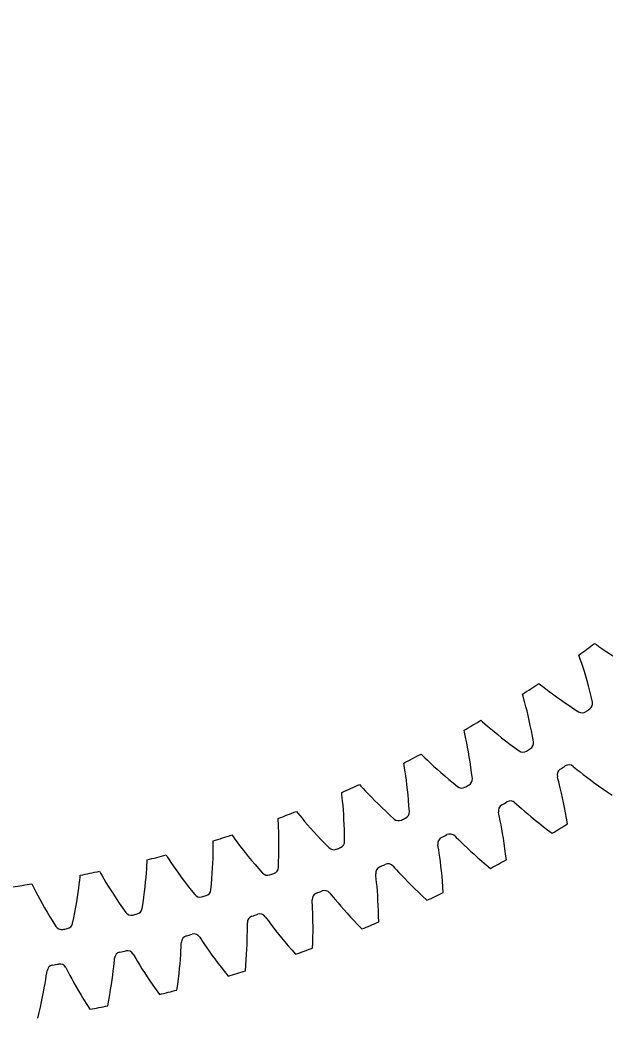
# Model space of a CAD drawing. Header units: millimetres. Extents: x -171 to 171, y -171 to 171.
# Drawn here: x -18.3 to 34.9, y -123.7 to -33.9 of the extents above; entities that cross this region are included whole.
import ezdxf

# ---------------------------------------------------------------- set-up
doc = ezdxf.new("R2010")
doc.units = ezdxf.units.MM

msp = doc.modelspace()

# ---------------------------------------------------------------- linework, layer by layer
at = {"layer": 'outer'}
msp.add_circle((0, 0), 171.326572, dxfattribs=at)
at = {"layer": 'thin_ring_external'}
for p, q in [((31.445735, -101.039228), (31.594059, -101.15738)), ((31.594059, -101.15738), (31.808759, -101.331537)), ((31.808759, -101.331537), (32.061898, -101.5335)), ((30.064934, -102.147632), (30.017795, -101.963953)), ((30.136026, -102.414788), (30.064934, -102.147632)), ((32.061898, -101.5335), (32.344867, -101.755136)), ((32.344867, -101.755136), (32.653248, -101.991954)), ((32.653248, -101.991954), (32.984326, -102.240994)), ((32.984326, -102.240994), (33.336267, -102.500109)), ((30.216767, -102.728395), (30.136026, -102.414788)), ((30.303257, -103.07727), (30.216767, -102.728395)), ((30.393205, -103.455543), (30.303257, -103.07727)), ((33.336267, -102.500109), (33.707746, -102.767644)), ((33.707746, -102.767644), (34.097768, -103.042267)), ((34.097768, -103.042267), (34.505554, -103.322875)), ((30.485021, -103.859528), (30.393205, -103.455543)), ((30.577497, -104.286671), (30.485021, -103.859528)), ((34.505554, -103.322875), (34.930486, -103.608528)), ((26.199937, -104.300187), (26.342035, -104.425759)), ((26.342035, -104.425759), (26.547562, -104.610651)), ((26.547562, -104.610651), (26.790059, -104.825276)), ((26.790059, -104.825276), (27.061342, -105.061071)), ((30.669662, -104.735087), (30.577497, -104.286671)), ((30.760712, -105.203322), (30.669662, -104.735087)), ((24.764342, -105.33664), (24.726643, -105.150794)), ((24.8217, -105.607078), (24.764342, -105.33664)), ((24.886322, -105.924399), (24.8217, -105.607078)), ((27.061342, -105.061071), (27.357228, -105.313327)), ((27.357228, -105.313327), (27.675159, -105.578947)), ((27.675159, -105.578947), (28.01341, -105.855694)), ((30.849955, -105.690217), (30.760712, -105.203322)), ((30.936788, -106.194821), (30.849955, -105.690217)), ((24.954886, -106.277235), (24.886322, -105.924399)), ((25.025402, -106.659607), (24.954886, -106.277235)), ((25.096471, -107.067753), (25.025402, -106.659607)), ((28.01341, -105.855694), (28.370744, -106.141847)), ((28.370744, -106.141847), (28.746234, -106.436027)), ((28.746234, -106.436027), (29.139161, -106.737091)), ((29.139161, -106.737091), (29.548953, -107.044069)), ((20.794476, -107.289038), (20.929977, -107.421702)), ((20.929977, -107.421702), (21.125795, -107.616847)), ((21.125795, -107.616847), (21.357017, -107.843574)), ((25.167015, -107.499061), (25.096471, -107.067753)), ((25.236164, -107.951598), (25.167015, -107.499061)), ((19.307832, -108.250837), (19.279671, -108.063309)), ((19.351306, -108.523851), (19.307832, -108.250837)), ((19.399641, -108.844058), (19.351306, -108.523851)), ((21.357017, -107.843574), (21.615906, -108.092914)), ((21.615906, -108.092914), (21.898526, -108.359948)), ((21.898526, -108.359948), (22.202479, -108.641456)), ((25.303186, -108.423872), (25.236164, -107.951598)), ((25.367452, -108.914688), (25.303186, -108.423872)), ((19.450099, -109.199934), (19.399641, -108.844058)), ((19.501, -109.585408), (19.450099, -109.199934)), ((22.202479, -108.641456), (22.526158, -108.935113)), ((22.526158, -108.935113), (22.868415, -109.239139)), ((22.868415, -109.239139), (23.228394, -109.552108)), ((25.428407, -109.423067), (25.367452, -108.914688)), ((15.243453, -109.997985), (15.372003, -110.137394)), ((15.372003, -110.137394), (15.557602, -110.342284)), ((19.551135, -109.996651), (19.501, -109.585408)), ((19.599565, -110.430998), (19.551135, -109.996651)), ((23.228394, -109.552108), (23.605436, -109.872842)), ((23.605436, -109.872842), (23.999019, -110.200344)), ((13.709638, -110.88262), (13.691089, -110.693898)), ((13.739115, -111.157498), (13.709638, -110.88262)), ((13.771038, -111.479755), (13.739115, -111.157498)), ((15.557602, -110.342284), (15.776945, -110.580521)), ((15.776945, -110.580521), (16.022765, -110.842755)), ((16.022765, -110.842755), (16.291381, -111.123872)), ((16.291381, -111.123872), (16.580564, -111.420532)), ((19.645517, -110.886476), (19.599565, -110.430998)), ((19.688337, -111.361555), (19.645517, -110.886476)), ((13.803259, -111.837743), (13.771038, -111.479755)), ((13.83441, -112.225314), (13.803259, -111.837743)), ((16.580564, -111.420532), (16.888827, -111.730333)), ((16.888827, -111.730333), (17.215113, -112.051439)), ((17.215113, -112.051439), (17.558643, -112.38238)), ((19.727457, -111.855013), (19.688337, -111.361555)), ((19.762374, -112.365842), (19.727457, -111.855013)), ((9.561351, -112.41996), (9.682615, -112.565751)), ((9.682615, -112.565751), (9.85751, -112.77985)), ((9.85751, -112.77985), (10.064402, -113.028976)), ((13.863482, -112.63858), (13.83441, -112.225314)), ((13.889671, -113.074833), (13.863482, -112.63858)), ((17.558643, -112.38238), (17.918816, -112.721947)), ((17.918816, -112.721947), (18.295163, -113.069119)), ((7.984367, -113.225123), (7.975478, -113.0357)), ((7.99977, -113.501148), (7.984367, -113.225123)), ((8.015196, -113.824614), (7.99977, -113.501148)), ((8.029096, -114.183781), (8.015196, -113.824614)), ((10.064402, -113.028976), (10.296512, -113.303419)), ((10.296512, -113.303419), (10.550424, -113.597885)), ((10.550424, -113.597885), (10.824082, -113.908924)), ((10.824082, -113.908924), (11.116123, -114.234062)), ((13.912306, -113.532063), (13.889671, -113.074833)), ((13.930812, -114.00871), (13.912306, -113.532063)), ((3.762993, -114.548643), (3.876655, -114.700436)), ((3.876655, -114.700436), (4.04039, -114.923186)), ((8.040417, -114.572436), (8.029096, -114.183781)), ((8.04835, -114.986648), (8.040417, -114.572436)), ((11.116123, -114.234062), (11.425589, -114.571409)), ((11.425589, -114.571409), (11.751772, -114.919459)), ((13.944685, -114.503521), (13.930812, -114.00871)), ((13.953473, -115.015466), (13.944685, -114.503521)), ((2.146954, -115.272235), (2.147749, -115.082605)), ((2.148243, -115.548686), (2.146954, -115.272235)), ((2.147133, -115.872518), (2.148243, -115.548686)), ((4.04039, -114.923186), (4.234292, -115.182552)), ((4.234292, -115.182552), (4.452086, -115.468488)), ((4.452086, -115.468488), (4.690631, -115.775535)), ((8.052229, -115.423669), (8.04835, -114.986648)), ((8.051488, -115.881458), (8.052229, -115.423669)), ((11.751772, -114.919459), (12.094136, -115.276974)), ((12.094136, -115.276974), (12.452266, -115.642909)), ((-2.136492, -116.378482), (-2.03073, -116.535881)), ((-2.03073, -116.535881), (-1.878582, -116.766701)), ((2.134137, -116.620652), (2.142675, -116.231926)), ((2.142675, -116.231926), (2.147133, -115.872518)), ((4.690631, -115.775535), (4.94805, -116.100142)), ((4.94805, -116.100142), (5.223108, -116.439767)), ((5.223108, -116.439767), (5.514945, -116.792475)), ((8.034222, -116.853302), (8.045632, -116.358428)), ((8.045632, -116.358428), (8.051488, -115.881458)), ((-3.817843, -117.618123), (-3.800199, -117.29477)), ((-3.800199, -117.29477), (-3.787371, -117.018614)), ((-3.787371, -117.018614), (-3.776894, -116.829273)), ((-1.878582, -116.766701), (-1.698177, -117.035629)), ((-1.698177, -117.035629), (-1.495267, -117.332313)), ((-1.495267, -117.332313), (-1.272711, -117.65114)), ((2.078353, -117.928532), (2.102468, -117.471378)), ((2.102468, -117.471378), (2.120909, -117.034728)), ((2.120909, -117.034728), (2.134137, -116.620652)), ((5.514945, -116.792475), (5.822931, -117.156726)), ((5.822931, -117.156726), (6.146594, -117.531257)), ((8.016858, -117.365028), (8.034222, -116.853302)), ((-9.803126, -118.459706), (-9.782995, -118.271146)), ((-8.121715, -117.904704), (-8.024127, -118.067297)), ((-8.024127, -118.067297), (-7.883964, -118.305585)), ((-7.883964, -118.305585), (-7.717526, -118.583373)), ((-3.903376, -118.777479), (-3.869022, -118.364618)), ((-3.869022, -118.364618), (-3.840646, -117.976835)), ((-3.840646, -117.976835), (-3.817843, -117.618123)), ((-1.272711, -117.65114), (-1.032203, -117.988467)), ((-1.032203, -117.988467), (-0.774844, -118.341694)), ((-0.774844, -118.341694), (-0.501397, -118.708843)), ((2.011487, -118.898227), (2.048151, -118.404581)), ((2.048151, -118.404581), (2.078353, -117.928532)), ((6.146594, -117.531257), (6.485571, -117.915001)), ((-14.177061, -119.123325), (-14.087902, -119.290689)), ((-14.087902, -119.290689), (-13.960089, -119.535823)), ((-9.905259, -119.413956), (-9.864169, -119.056877)), ((-9.864169, -119.056877), (-9.830038, -118.734846)), ((-9.830038, -118.734846), (-9.803126, -118.459706)), ((-7.717526, -118.583373), (-7.53003, -118.890032)), ((-7.53003, -118.890032), (-7.324044, -119.219806)), ((-7.324044, -119.219806), (-7.101073, -119.568973)), ((-3.991514, -119.667944), (-3.944088, -119.212617)), ((-3.944088, -119.212617), (-3.903376, -118.777479)), ((-0.501397, -118.708843), (-0.212412, -119.088345)), ((-0.212412, -119.088345), (0.091705, -119.478913)), ((1.968017, -119.408399), (2.011487, -118.898227)), ((-16.035341, -120.53954), (-15.976072, -120.185024)), ((-15.976072, -120.185024), (-15.925542, -119.865157)), ((-15.925542, -119.865157), (-15.884617, -119.591749)), ((-15.884617, -119.591749), (-15.854884, -119.404463)), ((-13.960089, -119.535823), (-13.808051, -119.821748)), ((-13.808051, -119.821748), (-13.636458, -120.137579)), ((-13.636458, -120.137579), (-13.447579, -120.477441)), ((-10.008788, -120.210353), (-9.953399, -119.799785)), ((-9.953399, -119.799785), (-9.905259, -119.413956)), ((-7.101073, -119.568973), (-6.862086, -119.93488)), ((-6.862086, -119.93488), (-6.607743, -120.315513)), ((-4.107807, -120.632959), (-4.045984, -120.141829)), ((-4.045984, -120.141829), (-3.991514, -119.667944)), ((0.091705, -119.478913), (0.410646, -119.879465)), ((-16.1794, -121.329611), (-16.103119, -120.922407)), ((-16.103119, -120.922407), (-16.035341, -120.53954)), ((-13.447579, -120.477441), (-13.242728, -120.837538)), ((-13.242728, -120.837538), (-13.022736, -121.215171)), ((-10.220875, -121.565642), (-10.142279, -121.095155)), ((-10.142279, -121.095155), (-10.071666, -120.642844)), ((-10.071666, -120.642844), (-10.008788, -120.210353)), ((-6.607743, -120.315513), (-6.338512, -120.709276)), ((-6.338512, -120.709276), (-6.054734, -121.114863)), ((-4.177269, -121.140246), (-4.107807, -120.632959)), ((-16.357895, -122.206444), (-16.264279, -121.758328)), ((-16.264279, -121.758328), (-16.1794, -121.329611)), ((-13.022736, -121.215171), (-12.788161, -121.608294)), ((-12.788161, -121.608294), (-12.539387, -122.01529)), ((-10.307694, -122.052974), (-10.220875, -121.565642)), ((-6.054734, -121.114863), (-5.756662, -121.531178)), ((-16.572001, -123.154567), (-16.460412, -122.672303)), ((-16.460412, -122.672303), (-16.357895, -122.206444)), ((-12.539387, -122.01529), (-12.276689, -122.434838)), ((-12.276689, -122.434838), (-12.000262, -122.86583)), ((-10.402968, -122.556053), (-10.307694, -122.052974)), ((-16.692839, -123.652124), (-16.572001, -123.154567))]:
    msp.add_line(p, q, dxfattribs=at)
for centre, radius, start, end in [((30.594093, -101.796979), 0.6, 122.796189, 196.158149), ((-35, 0), 120.5, 302.796189, 303.05747), ((31.057625, -101.496799), 0.6, 49.69551, 123.05747), ((25.310715, -105.013464), 0.6, 119.86936, 193.23132), ((-35, 0), 120.5, 299.86936, 300.13064), ((25.78897, -104.737344), 0.6, 46.76868, 120.13064), ((-35, 0), 125, 301.090518, 301.836311), ((19.869993, -107.955981), 0.6, 116.94253, 190.30449), ((-35, 0), 120.5, 296.94253, 297.203811), ((20.361723, -107.704641), 0.6, 43.841851, 117.203811), ((-35, 0), 125, 298.163689, 298.909482), ((14.286122, -110.616853), 0.6, 114.015701, 187.377661), ((-35, 0), 120.5, 294.015701, 294.276982), ((14.790044, -110.390948), 0.6, 40.915022, 114.276982), ((8.573669, -112.989138), 0.6, 111.088872, 184.450832), ((-35, 0), 120.5, 291.088872, 291.350153), ((9.088469, -112.789259), 0.6, 37.988193, 111.350153), ((-35, 0), 125, 295.23686, 295.982652), ((2.747537, -115.066648), 0.6, 108.162042, 181.524003), ((-35, 0), 120.5, 288.162042, 288.423323), ((3.271871, -114.893315), 0.6, 35.061363, 108.423323), ((-35, 0), 125, 292.310031, 293.055823), ((-3.177074, -116.843962), 0.6, 105.235213, 178.597173), ((-35, 0), 120.5, 285.235213, 285.496494), ((-2.644573, -116.697628), 0.6, 32.134534, 105.496494), ((-35, 0), 125, 289.383201, 290.128994), ((-9.184707, -118.316443), 0.6, 102.308384, 175.670344), ((-35, 0), 120.5, 282.308384, 282.569665), ((-8.645429, -118.19749), 0.6, 29.207705, 102.569665), ((-15.259689, -119.48025), 0.6, 99.381555, 172.743515), ((-35, 0), 120.5, 279.381555, 279.642836), ((-14.715041, -119.388988), 0.6, 26.280875, 99.642836), ((-35, 0), 125, 286.456372, 287.202165), ((-35, 0), 125, 283.529543, 284.275335), ((-35, 0), 125, 280.602714, 281.348506)]:
    msp.add_arc(centre, radius, start, end, dxfattribs=at)
at = {"layer": 'thin_ring_internal'}
for p, q in [((33.363643, -89.974509), (33.519418, -90.086077)), ((33.519418, -90.086077), (33.748799, -90.247945)), ((33.748799, -90.247945), (34.019208, -90.435218)), ((34.019208, -90.435218), (34.321427, -90.640189)), ((32.019603, -91.207372), (31.956666, -91.026397)), ((32.109961, -91.473177), (32.019603, -91.207372)), ((32.213077, -91.785522), (32.109961, -91.473177)), ((34.321427, -90.640189), (34.650718, -90.858571)), ((34.650718, -90.858571), (35.004161, -91.087517)), ((32.324168, -92.133385), (32.213077, -91.785522)), ((32.440463, -92.511006), (32.324168, -92.133385)), ((32.560058, -92.914783), (32.440463, -92.511006)), ((32.681519, -93.342227), (32.560058, -92.914783)), ((28.348194, -93.573534), (28.497644, -93.693443)), ((28.497644, -93.693443), (28.717843, -93.867595)), ((28.717843, -93.867595), (28.977621, -94.069355)), ((28.977621, -94.069355), (29.268197, -94.290525)), ((32.803707, -93.791509), (32.681519, -93.342227)), ((32.925682, -94.261221), (32.803707, -93.791509)), ((26.938834, -94.731161), (26.885873, -94.547018)), ((27.014541, -95.001503), (26.938834, -94.731161)), ((27.100446, -95.319013), (27.014541, -95.001503)), ((29.268197, -94.290525), (29.58507, -94.526563)), ((29.58507, -94.526563), (29.925483, -94.774469)), ((29.925483, -94.774469), (30.287573, -95.032059)), ((30.287573, -95.032059), (30.669995, -95.297648)), ((33.04664, -94.750243), (32.925682, -94.261221)), ((33.1674, -95.256576), (33.04664, -94.750243)), ((27.192375, -95.672423), (27.100446, -95.319013)), ((27.287875, -96.055832), (27.192375, -95.672423)), ((30.669995, -95.297648), (31.071739, -95.569877)), ((31.071739, -95.569877), (31.492019, -95.847615)), ((31.492019, -95.847615), (31.928676, -96.130963)), ((27.385241, -96.465538), (27.287875, -96.055832)), ((27.483179, -96.898977), (27.385241, -96.465538)), ((23.143689, -96.893299), (23.286368, -97.02119)), ((23.286368, -97.02119), (23.496727, -97.207108)), ((23.496727, -97.207108), (23.7451, -97.422753)), ((23.7451, -97.422753), (24.023164, -97.659461)), ((24.023164, -97.659461), (24.326675, -97.912451)), ((27.58065, -97.354261), (27.483179, -96.898977)), ((27.676792, -97.829933), (27.58065, -97.354261)), ((21.673214, -97.972234), (21.630389, -97.785475)), ((21.734045, -98.246308), (21.673214, -97.972234)), ((21.802484, -98.568035), (21.734045, -98.246308)), ((21.874976, -98.925938), (21.802484, -98.568035)), ((24.326675, -97.912451), (24.653042, -98.178576)), ((24.653042, -98.178576), (25.000524, -98.455556)), ((25.000524, -98.455556), (25.367872, -98.741632)), ((27.770865, -98.324831), (27.676792, -97.829933)), ((27.863794, -98.837002), (27.770865, -98.324831)), ((21.949396, -99.31399), (21.874976, -98.925938)), ((22.024243, -99.728401), (21.949396, -99.31399)), ((25.367872, -98.741632), (25.754151, -99.035393)), ((25.754151, -99.035393), (26.158637, -99.335668)), ((26.158637, -99.335668), (26.579169, -99.642439)), ((17.76566, -99.923897), (17.901142, -100.059388)), ((17.901142, -100.059388), (18.101035, -100.256516)), ((18.101035, -100.256516), (18.337261, -100.485403)), ((22.098364, -100.166542), (22.024243, -99.728401)), ((22.170828, -100.62647), (22.098364, -100.166542)), ((16.23846, -100.92092), (16.205897, -100.732101)), ((16.284233, -101.197907), (16.23846, -100.92092)), ((16.335, -101.522891), (16.284233, -101.197907)), ((18.337261, -100.485403), (18.601984, -100.736942)), ((18.601984, -100.736942), (18.891226, -101.006129)), ((18.891226, -101.006129), (19.202573, -101.28968)), ((19.202573, -101.28968), (19.534411, -101.585222)), ((22.24085, -101.106682), (22.170828, -100.62647)), ((22.307756, -101.605978), (22.24085, -101.106682)), ((16.38784, -101.884219), (16.335, -101.522891)), ((16.440957, -102.275756), (16.38784, -101.884219)), ((19.534411, -101.585222), (19.885589, -101.890932)), ((19.885589, -101.890932), (20.255249, -102.20535)), ((20.255249, -102.20535), (20.642733, -102.527265)), ((22.372578, -102.12246), (22.307756, -101.605978)), ((12.230158, -102.656282), (12.358038, -102.79897)), ((12.358038, -102.79897), (12.546868, -103.006719)), ((12.546868, -103.006719), (12.770242, -103.248165)), ((16.493062, -102.693636), (16.440957, -102.275756)), ((16.543146, -103.135171), (16.493062, -102.693636)), ((16.590385, -103.598369), (16.543146, -103.135171)), ((20.642733, -102.527265), (21.045885, -102.856543)), ((10.65079, -103.568419), (10.628587, -103.378102)), ((10.681369, -103.847491), (10.65079, -103.568419)), ((10.714313, -104.174763), (10.681369, -103.847491)), ((12.770242, -103.248165), (13.020833, -103.513785)), ((13.020833, -103.513785), (13.294944, -103.798366)), ((13.294944, -103.798366), (13.590343, -104.098496)), ((16.634079, -104.081689), (16.590385, -103.598369)), ((10.747342, -104.538437), (10.714313, -104.174763)), ((10.778999, -104.932291), (10.747342, -104.538437)), ((10.808205, -105.352393), (10.778999, -104.932291)), ((13.590343, -104.098496), (13.905546, -104.411718)), ((13.905546, -104.411718), (14.239505, -104.73615)), ((14.239505, -104.73615), (14.591443, -105.070285)), ((16.673619, -104.583894), (16.634079, -104.081689)), ((16.71014, -105.103145), (16.673619, -104.583894)), ((4.92688, -105.906828), (4.915103, -105.715583)), ((6.553702, -105.0823), (6.6736, -105.231759)), ((6.6736, -105.231759), (6.850803, -105.44951)), ((6.850803, -105.44951), (7.060658, -105.702794)), ((7.060658, -105.702794), (7.29637, -105.981702)), ((10.834103, -105.796004), (10.808205, -105.352393)), ((10.855976, -106.261091), (10.834103, -105.796004)), ((14.591443, -105.070285), (14.96077, -105.41288)), ((14.96077, -105.41288), (15.345339, -105.763682)), ((4.942173, -106.187154), (4.92688, -105.906828)), ((4.957196, -106.515736), (4.942173, -106.187154)), ((4.970316, -106.880672), (4.957196, -106.515736)), ((7.29637, -105.981702), (7.554531, -106.280827)), ((7.554531, -106.280827), (7.833099, -106.596641)), ((7.833099, -106.596641), (8.130727, -106.926609)), ((10.873211, -106.746075), (10.855976, -106.261091)), ((10.885268, -107.24969), (10.873211, -106.746075)), ((0.753234, -107.194712), (0.864791, -107.350495)), ((0.864791, -107.350495), (1.029838, -107.577598)), ((1.029838, -107.577598), (1.225549, -107.841964)), ((4.980417, -107.275666), (4.970316, -106.880672)), ((4.986639, -107.696736), (4.980417, -107.275666)), ((8.130727, -106.926609), (8.446471, -107.268794)), ((8.446471, -107.268794), (8.779637, -107.621649)), ((8.779637, -107.621649), (9.129704, -107.983902)), ((10.893378, -107.770161), (10.885268, -107.24969)), ((-0.925997, -108.903932), (-0.919169, -108.538825)), ((-0.919169, -108.538825), (-0.916225, -108.209913)), ((-0.916188, -107.92917), (-0.917503, -107.737567)), ((-0.916225, -108.209913), (-0.916188, -107.92917)), ((1.225549, -107.841964), (1.445678, -108.133328)), ((1.445678, -108.133328), (1.687119, -108.446105)), ((1.687119, -108.446105), (1.948025, -108.77666)), ((4.984716, -108.606687), (4.988273, -108.1411)), ((4.988273, -108.1411), (4.986639, -107.696736)), ((9.129704, -107.983902), (9.494542, -108.355182)), ((-6.860975, -109.629409), (-6.851825, -109.43802)), ((-5.153936, -108.987212), (-5.051053, -109.148855)), ((-5.051053, -109.148855), (-4.898654, -109.384633)), ((-4.898654, -109.384633), (-4.717672, -109.659292)), ((-0.954263, -109.719671), (-0.937481, -109.298889)), ((-0.937481, -109.298889), (-0.925997, -108.903932)), ((1.948025, -108.77666), (2.22719, -109.122389)), ((2.22719, -109.122389), (2.523776, -109.481305)), ((4.959977, -109.595411), (4.97544, -109.091889)), ((4.97544, -109.091889), (4.984716, -108.606687)), ((-6.924001, -110.602181), (-6.897244, -110.237991)), ((-6.897244, -110.237991), (-6.876343, -109.90973)), ((-6.876343, -109.90973), (-6.860975, -109.629409)), ((-4.717672, -109.659292), (-4.513782, -109.962242)), ((-4.513782, -109.962242), (-4.289782, -110.287737)), ((-4.289782, -110.287737), (-4.047317, -110.632046)), ((-1.005875, -110.628158), (-0.976898, -110.16346)), ((-0.976898, -110.16346), (-0.954263, -109.719671)), ((2.523776, -109.481305), (2.837176, -109.851828)), ((2.837176, -109.851828), (3.166938, -110.232657)), ((3.166938, -110.232657), (3.510956, -110.623306)), ((4.939652, -110.115548), (4.959977, -109.595411)), ((-12.920394, -111.281534), (-12.88974, -111.00247)), ((-12.88974, -111.00247), (-12.870152, -110.811867)), ((-11.150178, -110.454452), (-11.056276, -110.621472)), ((-11.056276, -110.621472), (-10.91698, -110.86522)), ((-10.91698, -110.86522), (-10.751267, -111.149353)), ((-10.751267, -111.149353), (-10.564225, -111.462985)), ((-6.996771, -111.415158), (-6.957036, -110.995921)), ((-6.957036, -110.995921), (-6.924001, -110.602181)), ((-4.047317, -110.632046), (-3.787449, -110.992504)), ((-3.787449, -110.992504), (-3.510905, -111.367082)), ((-1.084571, -111.614056), (-1.041634, -111.11213)), ((-1.041634, -111.11213), (-1.005875, -110.628158)), ((-17.217598, -111.592052), (-17.132956, -111.763951)), ((-17.132956, -111.763951), (-17.007179, -112.014942)), ((-17.007179, -112.014942), (-16.857229, -112.3077)), ((-13.060282, -112.361698), (-13.005794, -111.970349)), ((-13.005794, -111.970349), (-12.959189, -111.608164)), ((-12.959189, -111.608164), (-12.920394, -111.281534)), ((-10.564225, -111.462985), (-10.358335, -111.800227)), ((-10.358335, -111.800227), (-10.135034, -112.157263)), ((-7.097918, -112.319472), (-7.043607, -111.857049)), ((-7.043607, -111.857049), (-6.996771, -111.415158)), ((-3.510905, -111.367082), (-3.218207, -111.754166)), ((-3.218207, -111.754166), (-2.909734, -112.152435)), ((-1.13327, -112.132307), (-1.084571, -111.614056)), ((-16.857229, -112.3077), (-16.687594, -112.631079)), ((-16.687594, -112.631079), (-16.500428, -112.979061)), ((-16.500428, -112.979061), (-16.296957, -113.347759)), ((-13.19375, -113.216813), (-13.122852, -112.778139)), ((-13.122852, -112.778139), (-13.060282, -112.361698)), ((-10.135034, -112.157263), (-9.895238, -112.531375)), ((-9.895238, -112.531375), (-9.639562, -112.920495)), ((-9.639562, -112.920495), (-9.368439, -113.322986)), ((-7.230335, -113.299601), (-7.160052, -112.800769)), ((-7.160052, -112.800769), (-7.097918, -112.319472)), ((-2.909734, -112.152435), (-2.587562, -112.561288)), ((-16.296957, -113.347759), (-16.077949, -113.734407)), ((-16.077949, -113.734407), (-15.843905, -114.136909)), ((-13.361556, -114.152765), (-13.273232, -113.67558)), ((-13.273232, -113.67558), (-13.19375, -113.216813)), ((-9.368439, -113.322986), (-9.082175, -113.737505)), ((-9.082175, -113.737505), (-8.782811, -114.163342)), ((-7.307263, -113.814419), (-7.230335, -113.299601)), ((-15.843905, -114.136909), (-15.595166, -114.553605)), ((-15.595166, -114.553605), (-15.331966, -114.983139)), ((-13.563902, -115.156864), (-13.458976, -114.647015)), ((-13.458976, -114.647015), (-13.361556, -114.152765)), ((-15.331966, -114.983139), (-15.056303, -115.424688))]:
    msp.add_line(p, q, dxfattribs=at)
for centre, radius, start, end in [((-35, 0), 113, 306.337239, 307.227978), ((-35, 0), 113, 303.206805, 304.097543), ((-35, 0), 117.5, 305.116868, 305.317915), ((32.581384, -95.385358), 0.6, 305.317915, 12.394261), ((32.246268, -95.621909), 0.6, 238.040521, 305.116868), ((-35, 0), 113, 300.07637, 300.967108), ((-35, 0), 117.5, 301.986433, 302.18748), ((27.27162, -98.933591), 0.6, 302.18748, 9.263826), ((-35, 0), 113, 296.945935, 297.836674), ((26.924086, -99.151488), 0.6, 234.910087, 301.986433), ((21.776013, -102.186567), 0.6, 299.057045, 6.133392), ((-35, 0), 113, 293.8155, 294.706239), ((21.417098, -102.38516), 0.6, 231.779652, 298.855998), ((-35, 0), 117.5, 298.855998, 299.057045), ((-35, 0), 113, 290.685066, 291.575804), ((15.741739, -105.313275), 0.6, 228.649217, 295.725563), ((-35, 0), 117.5, 295.725563, 295.926611), ((16.110963, -105.134578), 0.6, 295.926611, 3.002957), ((-35, 0), 113, 287.554631, 288.445369), ((9.914947, -107.927094), 0.6, 225.518782, 292.595129), ((-35, 0), 117.5, 292.595129, 292.796176), ((10.293379, -107.768826), 0.6, 292.796176, 359.872522), ((-35, 0), 113, 284.424196, 285.314934), ((4.340621, -110.081449), 0.6, 289.665741, 356.742087), ((-35, 0), 113, 281.293761, 282.1845), ((3.954111, -110.218815), 0.6, 222.388347, 289.464694), ((-35, 0), 117.5, 289.464694, 289.665741), ((-35, 0), 113, 278.163326, 279.054065), ((-2.122979, -112.1816), 0.6, 219.257913, 286.334259), ((-35, 0), 117.5, 286.334259, 286.535306), ((-1.729544, -112.065547), 0.6, 286.535306, 353.611653), ((-7.899002, -113.715196), 0.6, 283.404871, 350.481218), ((-8.298187, -113.809592), 0.6, 216.127478, 283.203824), ((-35, 0), 117.5, 283.203824, 283.404871), ((-14.553084, -115.097931), 0.6, 212.997043, 280.073389), ((-35, 0), 117.5, 280.073389, 280.274437), ((-14.149339, -115.025475), 0.6, 280.274437, 347.350783)]:
    msp.add_arc(centre, radius, start, end, dxfattribs=at)

doc.saveas('drawing.dxf')
